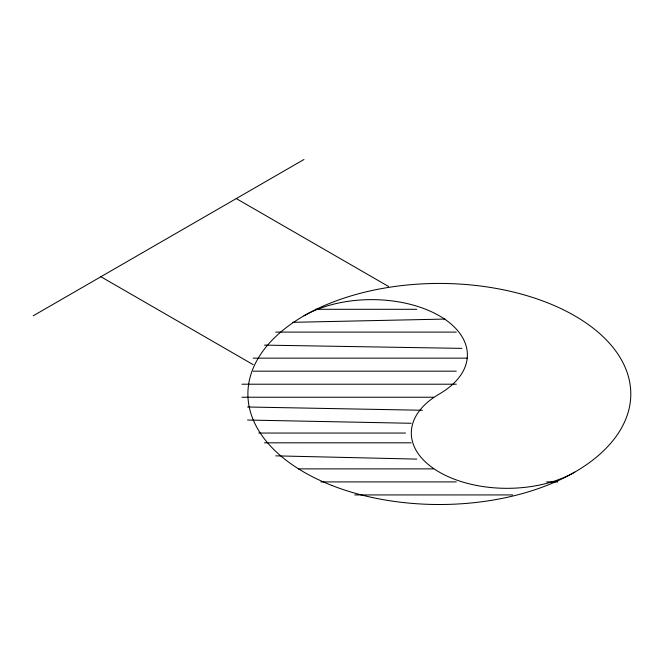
<?xml version="1.0" encoding="UTF-8"?>
<svg xmlns="http://www.w3.org/2000/svg" width="664" height="664" viewBox="0 0 664 664"><rect width="100%" height="100%" fill="white"/><g stroke="black" fill="none" stroke-linecap="round" stroke-linejoin="round"><path stroke-width="1" d="M33.2 315.815L303.963 159.493M292.683 322.322L444.98 319.069M315.242 309.299L416.784 309.299M275.759 332.1L456.268 332.1M253.191 358.153L467.547 358.153M253.191 371.176L456.268 371.176M241.912 384.207L456.268 384.207M241.912 397.23L433.7 397.23M258.836 433.052L405.496 433.052M264.479 442.822L411.14 442.822M298.319 468.875L433.7 468.875M320.886 481.906L456.268 481.906M546.522 481.906L557.801 481.906M354.725 494.929L512.674 494.929M264.479 345.122L461.903 348.376M247.556 406.999L422.42 410.261M247.556 420.03L411.14 423.283M275.759 455.853L416.776 459.106M236.268 198.569L388.573 286.499M100.886 276.73L253.191 364.661M303.963 315.815A95.732 55.27 0 0 1 439.344 315.815A95.732 55.27 0 0 1 439.344 393.976A95.732 55.27 0 0 0 439.344 472.137A95.732 55.27 0 0 0 574.725 472.137M332.033 485.517A191.456 110.539 0 0 0 630.31 401.861A191.456 110.539 0 0 0 355.688 294.55A191.456 110.539 0 0 0 332.033 485.517"/></g></svg>
